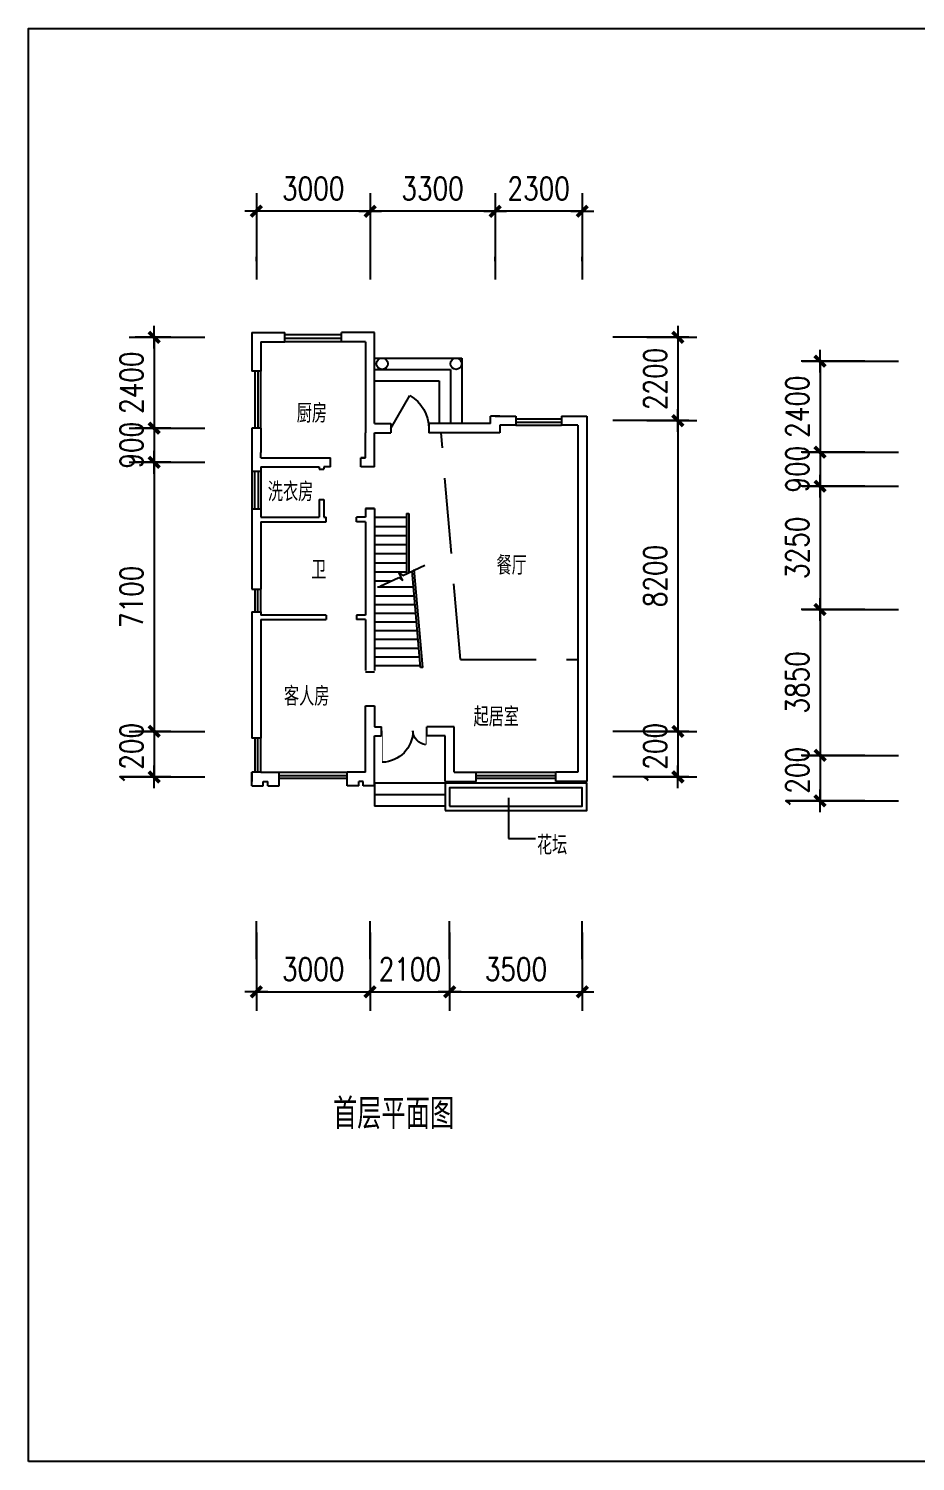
# Model space of a CAD drawing. Extents: x -144404 to 147451, y -180554 to 49126.
# Drawn here: x -13069 to 10326, y -136252 to -98452 of the extents above; entities that cross this region are included whole.
import ezdxf

# ---------------------------------------------------------------- set-up
doc = ezdxf.new("R2010")
doc.units = 0
doc.header["$LTSCALE"] = 2000
doc.header["$MEASUREMENT"] = 0
doc.linetypes.add('DASH', pattern=[0.35, 0.25, -0.1])
doc.layers.get('0').update_dxf_attribs({"color": 3, "linetype": 'CONTINUOUS'})
doc.layers.get('DEFPOINTS').update_dxf_attribs({"linetype": 'CONTINUOUS'})
for name, color, linetype in [('01_FUR', 9, 'CONTINUOUS'), ('AXIS', 3, 'CONTINUOUS'), ('JIAJU', 6, 'CONTINUOUS'), ('PUB_DIM', 3, 'CONTINUOUS'), ('PUB_TITLE', 4, 'CONTINUOUS'), ('S_SURFACE', 6, 'CONTINUOUS'), ('STAIR', 6, 'CONTINUOUS'), ('WALL', 255, 'CONTINUOUS'), ('WINDOW', 4, 'CONTINUOUS')]:
    doc.layers.add(name, color=color, linetype=linetype)
doc.styles.add('-宋体', font='simplex.shx', dxfattribs={"width": 0.8, "bigfont": 'hztxt.shx'})
doc.styles.add('DIM_FONT', font='SIMPLEX.shx', dxfattribs={"width": 0.8})
doc.dimstyles.new('AXIS200', dxfattribs={"dimscale": 2, "dimtxt": 300, "dimasz": 1, "dimexe": 250, "dimexo": 300, "dimgap": 150, "dimtad": 1, "dimdec": 0, "dimzin": 0, "dimtxsty": 'DIM_FONT', "dimblk": '_DIMX', "dimcen": 0.09, "dimse1": 1, "dimse2": 1, "dimclrt": 7, "dimazin": 3, "dimtfac": 1, "dimtdec": 0, "dimtix": 1, "dimtmove": 0, "dimatfit": 3, "dimtolj": 1, "dimtzin": 0})
doc.dimstyles.new('DIMA200', dxfattribs={"dimscale": 2, "dimtxt": 300, "dimasz": 1, "dimexe": 250, "dimexo": 300, "dimgap": 150, "dimtad": 1, "dimdec": 0, "dimzin": 0, "dimtxsty": 'DIM_FONT', "dimblk": '_DIMX', "dimcen": 0.09, "dimse1": 1, "dimclrt": 7, "dimazin": 3, "dimtfac": 1, "dimtdec": 0, "dimtix": 1, "dimtmove": 0, "dimatfit": 3, "dimtolj": 1, "dimtzin": 0})
doc.dimstyles.new('DIMB200', dxfattribs={"dimscale": 2, "dimtxt": 300, "dimasz": 1, "dimexe": 250, "dimexo": 300, "dimgap": 150, "dimtad": 1, "dimdec": 0, "dimzin": 0, "dimtxsty": 'DIM_FONT', "dimblk": '_DIMX', "dimcen": 0.09, "dimse2": 1, "dimclrt": 7, "dimazin": 3, "dimtfac": 1, "dimtdec": 0, "dimtix": 1, "dimtmove": 0, "dimatfit": 3, "dimtolj": 1, "dimtzin": 0})
doc.dimstyles.new('DIMN200', dxfattribs={"dimscale": 2, "dimtxt": 300, "dimasz": 1, "dimexe": 250, "dimexo": 300, "dimgap": 150, "dimtad": 1, "dimdec": 0, "dimzin": 0, "dimtxsty": 'DIM_FONT', "dimblk": '_DIMX', "dimcen": 0.09, "dimclrt": 7, "dimazin": 3, "dimtfac": 1, "dimtdec": 0, "dimtix": 1, "dimtmove": 0, "dimatfit": 3, "dimtolj": 1, "dimtzin": 0})

# ---------------------------------------------------------------- blocks, each defined once
blk = doc.blocks.new('_DIMX')
blk.add_line((-150, 0), (150, 0))
at = {"const_width": 50}
blk.add_lwpolyline([(-70, -70), (70, 70)], dxfattribs=at)
blk = doc.blocks.new('*D40')
at = {"color": 0, "linetype": 'BYBLOCK'}
for p, q in [((-61925, -40316), (-62868, -40316)), ((-62368, -40318), (-62368, -47414)), ((-61925, -47416), (-62868, -47416))]:
    blk.add_line(p, q, dxfattribs=at)
at = {"layer": 'DEFPOINTS', "color": 0, "linetype": 'BYBLOCK'}
for p in [(-61325, -40316), (-62368, -47416), (-61325, -47416)]:
    blk.add_point(p, dxfattribs=at)
at = {"color": 0, "linetype": 'BYBLOCK', "xscale": 2, "yscale": 2, "zscale": 2}
for p, rotation in [((-62368, -40316), 90), ((-62368, -47416), 270)]:
    blk.add_blockref('_DIMX', p, dxfattribs=dict(at, rotation=rotation))
at = {"color": 7, "linetype": 'BYBLOCK', "insert": (-62968, -43866), "char_height": 600, "attachment_point": 5, "rotation": 90, "style": 'DIM_FONT'}
blk.add_mtext('\\A1;7100', dxfattribs=at)
blk = doc.blocks.new('*D26')
at = {"color": 0, "linetype": 'BYBLOCK'}
for p, q in [((-59672, -51991), (-59672, -54054)), ((-56672, -51984), (-56672, -54054)), ((-59670, -53554), (-56674, -53554))]:
    blk.add_line(p, q, dxfattribs=at)
at = {"layer": 'DEFPOINTS', "color": 0, "linetype": 'BYBLOCK'}
for p in [(-59672, -51391), (-56672, -51384), (-56672, -53554)]:
    blk.add_point(p, dxfattribs=at)
at = {"color": 0, "linetype": 'BYBLOCK', "xscale": 2, "yscale": 2, "zscale": 2, "rotation": 180}
blk.add_blockref('_DIMX', (-59672, -53554), dxfattribs=at)
at = {"color": 0, "linetype": 'BYBLOCK', "xscale": 2, "yscale": 2, "zscale": 2}
blk.add_blockref('_DIMX', (-56672, -53554), dxfattribs=at)
at = {"color": 7, "linetype": 'BYBLOCK', "insert": (-58172, -52954), "char_height": 600, "attachment_point": 5, "style": 'DIM_FONT'}
blk.add_mtext('\\A1;3000', dxfattribs=at)
blk = doc.blocks.new('*D25')
at = {"color": 0, "linetype": 'BYBLOCK'}
for p, q in [((-54572, -51984), (-54572, -54054)), ((-51072, -51984), (-51072, -54054)), ((-54570, -53554), (-51074, -53554))]:
    blk.add_line(p, q, dxfattribs=at)
at = {"layer": 'DEFPOINTS', "color": 0, "linetype": 'BYBLOCK'}
for p in [(-54572, -51384), (-51072, -51384), (-51072, -53554)]:
    blk.add_point(p, dxfattribs=at)
at = {"color": 0, "linetype": 'BYBLOCK', "xscale": 2, "yscale": 2, "zscale": 2, "rotation": 180}
blk.add_blockref('_DIMX', (-54572, -53554), dxfattribs=at)
at = {"color": 0, "linetype": 'BYBLOCK', "xscale": 2, "yscale": 2, "zscale": 2}
blk.add_blockref('_DIMX', (-51072, -53554), dxfattribs=at)
at = {"color": 7, "linetype": 'BYBLOCK', "insert": (-52822, -52954), "char_height": 600, "attachment_point": 5, "style": 'DIM_FONT'}
blk.add_mtext('\\A1;3500', dxfattribs=at)
blk = doc.blocks.new('*D24')
at = {"color": 0, "linetype": 'BYBLOCK'}
for p, q in [((-56672, -51984), (-56672, -54054)), ((-54572, -51984), (-54572, -54054)), ((-56674, -53554), (-56676, -53554)), ((-56672, -53554), (-54572, -53554)), ((-54570, -53554), (-54568, -53554))]:
    blk.add_line(p, q, dxfattribs=at)
at = {"layer": 'DEFPOINTS', "color": 0, "linetype": 'BYBLOCK'}
for p in [(-56672, -51384), (-54572, -51384), (-54572, -53554)]:
    blk.add_point(p, dxfattribs=at)
at = {"color": 0, "linetype": 'BYBLOCK', "xscale": 2, "yscale": 2, "zscale": 2}
blk.add_blockref('_DIMX', (-56672, -53554), dxfattribs=at)
at = {"color": 0, "linetype": 'BYBLOCK', "xscale": 2, "yscale": 2, "zscale": 2, "rotation": 180}
blk.add_blockref('_DIMX', (-54572, -53554), dxfattribs=at)
at = {"color": 7, "linetype": 'BYBLOCK', "insert": (-55622, -52954), "char_height": 600, "attachment_point": 5, "style": 'DIM_FONT'}
blk.add_mtext('\\A1;2100', dxfattribs=at)
blk = doc.blocks.new('M_B15SGY')
at = {"linetype": 'CONTINUOUS'}
for p, q in [((-0.5, 0.5), (0.5, 0.5)), ((0.5, 0.167), (-0.5, 0.167)), ((0.5, -0.167), (-0.5, -0.167))]:
    blk.add_line(p, q, dxfattribs=at)
blk = doc.blocks.new('*D28')
at = {"color": 0, "linetype": 'BYBLOCK'}
for p, q in [((-61925, -47416), (-62868, -47416)), ((-62368, -47414), (-62368, -47412)), ((-62368, -47416), (-62368, -48616)), ((-61925, -48616), (-62868, -48616)), ((-62368, -48618), (-62368, -48620))]:
    blk.add_line(p, q, dxfattribs=at)
at = {"layer": 'DEFPOINTS', "color": 0, "linetype": 'BYBLOCK'}
for p in [(-61325, -47416), (-62368, -48616), (-61325, -48616)]:
    blk.add_point(p, dxfattribs=at)
at = {"color": 0, "linetype": 'BYBLOCK', "xscale": 2, "yscale": 2, "zscale": 2}
for p, rotation in [((-62368, -47416), 270), ((-62368, -48616), 90)]:
    blk.add_blockref('_DIMX', p, dxfattribs=dict(at, rotation=rotation))
at = {"color": 7, "linetype": 'BYBLOCK', "insert": (-62968, -48016), "char_height": 600, "attachment_point": 5, "rotation": 90, "style": 'DIM_FONT'}
blk.add_mtext('\\A1;1200', dxfattribs=at)
blk = doc.blocks.new('M_A17ORW')
at = {"const_width": 0.02}
for points in [[(-0.481, -0.001), (-0.481, -0.308)], [(0.481, 0.001), (0.481, -0.691)]]:
    blk.add_lwpolyline(points, dxfattribs=at)
for centre, radius, start, end in [((-0.501, -0.003), 0.307, 274.2492, 0.2101), ((0.505, 0.002), 0.699, 180.2762, 268.0603)]:
    blk.add_arc(centre, radius, start, end)
blk = doc.blocks.new('M_A1SFU')
blk.add_line((-0.5, 0), (0, -0.866))
blk.add_arc((-0.5, 0), 1, 300, 0)
blk = doc.blocks.new('*D27')
at = {"color": 0, "linetype": 'BYBLOCK'}
for p, q in [((-61925, -37016), (-62868, -37016)), ((-62368, -37018), (-62368, -39413)), ((-61925, -39415), (-62868, -39415))]:
    blk.add_line(p, q, dxfattribs=at)
at = {"layer": 'DEFPOINTS', "color": 0, "linetype": 'BYBLOCK'}
for p in [(-61325, -37016), (-62368, -39415), (-61325, -39415)]:
    blk.add_point(p, dxfattribs=at)
at = {"color": 0, "linetype": 'BYBLOCK', "xscale": 2, "yscale": 2, "zscale": 2}
for p, rotation in [((-62368, -37016), 90), ((-62368, -39415), 270)]:
    blk.add_blockref('_DIMX', p, dxfattribs=dict(at, rotation=rotation))
at = {"color": 7, "linetype": 'BYBLOCK', "insert": (-62968, -38216), "char_height": 600, "attachment_point": 5, "rotation": 90, "style": 'DIM_FONT'}
blk.add_mtext('\\A1;2400', dxfattribs=at)
blk = doc.blocks.new('*D29')
at = {"color": 0, "linetype": 'BYBLOCK'}
for p, q in [((-61925, -39416), (-62868, -39416)), ((-62368, -39414), (-62368, -39412)), ((-62368, -39416), (-62368, -40316)), ((-61925, -40316), (-62868, -40316)), ((-62368, -40318), (-62368, -40320))]:
    blk.add_line(p, q, dxfattribs=at)
at = {"layer": 'DEFPOINTS', "color": 0, "linetype": 'BYBLOCK'}
for p in [(-61325, -39416), (-62368, -40316), (-61325, -40316)]:
    blk.add_point(p, dxfattribs=at)
at = {"color": 0, "linetype": 'BYBLOCK', "xscale": 2, "yscale": 2, "zscale": 2}
for p, rotation in [((-62368, -39416), 270), ((-62368, -40316), 90)]:
    blk.add_blockref('_DIMX', p, dxfattribs=dict(at, rotation=rotation))
at = {"color": 7, "linetype": 'BYBLOCK', "insert": (-62968, -39866), "char_height": 600, "attachment_point": 5, "rotation": 90, "style": 'DIM_FONT'}
blk.add_mtext('\\A1;900', dxfattribs=at)
blk = doc.blocks.new('_GCBLK')
at = {"linetype": 'DASH'}
for p, q in [((-0.5, -0.5), (-0.5, 0.5)), ((0.5, -0.5), (0.5, 0.5)), ((-0.5, 0.2), (0.5, 0.2)), ((-0.5, -0.2), (0.5, -0.2))]:
    blk.add_line(p, q, dxfattribs=at)
blk = doc.blocks.new('*D51')
at = {"color": 0, "linetype": 'BYBLOCK'}
for p, q in [((-49370, -39215), (-48050, -39215)), ((-48550, -39217), (-48550, -47414)), ((-49370, -47416), (-48050, -47416))]:
    blk.add_line(p, q, dxfattribs=at)
at = {"layer": 'DEFPOINTS', "color": 0, "linetype": 'BYBLOCK'}
for p in [(-49970, -39215), (-49970, -47416), (-48550, -47416)]:
    blk.add_point(p, dxfattribs=at)
at = {"color": 0, "linetype": 'BYBLOCK', "xscale": 2, "yscale": 2, "zscale": 2}
for p, rotation in [((-48550, -39215), 90), ((-48550, -47416), 270)]:
    blk.add_blockref('_DIMX', p, dxfattribs=dict(at, rotation=rotation))
at = {"color": 7, "linetype": 'BYBLOCK', "insert": (-49150, -43316), "char_height": 600, "attachment_point": 5, "rotation": 90, "style": 'DIM_FONT'}
blk.add_mtext('\\A1;8200', dxfattribs=at)
blk = doc.blocks.new('*D59')
at = {"color": 0, "linetype": 'BYBLOCK'}
for p, q in [((-36613, -43566), (-38293, -43566)), ((-37793, -43568), (-37793, -47414)), ((-36613, -47416), (-38293, -47416))]:
    blk.add_line(p, q, dxfattribs=at)
at = {"layer": 'DEFPOINTS', "color": 0, "linetype": 'BYBLOCK'}
for p in [(-36013, -43566), (-37793, -47416), (-36013, -47416)]:
    blk.add_point(p, dxfattribs=at)
at = {"color": 0, "linetype": 'BYBLOCK', "xscale": 2, "yscale": 2, "zscale": 2}
for p, rotation in [((-37793, -43566), 90), ((-37793, -47416), 270)]:
    blk.add_blockref('_DIMX', p, dxfattribs=dict(at, rotation=rotation))
at = {"color": 7, "linetype": 'BYBLOCK', "insert": (-38393, -45491), "char_height": 600, "attachment_point": 5, "rotation": 90, "style": 'DIM_FONT'}
blk.add_mtext('\\A1;3850', dxfattribs=at)
blk = doc.blocks.new('*D52')
at = {"color": 0, "linetype": 'BYBLOCK'}
for p, q in [((-49370, -47416), (-48050, -47416)), ((-48550, -47414), (-48550, -47412)), ((-48550, -47416), (-48550, -48616)), ((-49370, -48616), (-48050, -48616)), ((-48550, -48618), (-48550, -48620))]:
    blk.add_line(p, q, dxfattribs=at)
at = {"layer": 'DEFPOINTS', "color": 0, "linetype": 'BYBLOCK'}
for p in [(-49970, -47416), (-49970, -48616), (-48550, -48616)]:
    blk.add_point(p, dxfattribs=at)
at = {"color": 0, "linetype": 'BYBLOCK', "xscale": 2, "yscale": 2, "zscale": 2}
for p, rotation in [((-48550, -47416), 270), ((-48550, -48616), 90)]:
    blk.add_blockref('_DIMX', p, dxfattribs=dict(at, rotation=rotation))
at = {"color": 7, "linetype": 'BYBLOCK', "insert": (-49150, -48016), "char_height": 600, "attachment_point": 5, "rotation": 90, "style": 'DIM_FONT'}
blk.add_mtext('\\A1;1200', dxfattribs=at)
blk = doc.blocks.new('*D34')
at = {"color": 0, "linetype": 'BYBLOCK'}
for p, q in [((-36613, -47416), (-38293, -47416)), ((-37793, -47414), (-37793, -47412)), ((-37793, -47416), (-37793, -48616)), ((-36613, -48616), (-38293, -48616)), ((-37793, -48618), (-37793, -48620))]:
    blk.add_line(p, q, dxfattribs=at)
at = {"layer": 'DEFPOINTS', "color": 0, "linetype": 'BYBLOCK'}
for p in [(-36013, -47416), (-37793, -48616), (-36013, -48616)]:
    blk.add_point(p, dxfattribs=at)
at = {"color": 0, "linetype": 'BYBLOCK', "xscale": 2, "yscale": 2, "zscale": 2}
for p, rotation in [((-37793, -47416), 270), ((-37793, -48616), 90)]:
    blk.add_blockref('_DIMX', p, dxfattribs=dict(at, rotation=rotation))
at = {"color": 7, "linetype": 'BYBLOCK', "insert": (-38393, -48016), "char_height": 600, "attachment_point": 5, "rotation": 90, "style": 'DIM_FONT'}
blk.add_mtext('\\A1;1200', dxfattribs=at)
blk = doc.blocks.new('*D37')
at = {"color": 0, "linetype": 'BYBLOCK'}
for p, q in [((-36613, -37016), (-38293, -37016)), ((-37793, -37018), (-37793, -39413)), ((-36613, -39415), (-38293, -39415))]:
    blk.add_line(p, q, dxfattribs=at)
at = {"layer": 'DEFPOINTS', "color": 0, "linetype": 'BYBLOCK'}
for p in [(-36013, -37016), (-37793, -39415), (-36013, -39415)]:
    blk.add_point(p, dxfattribs=at)
at = {"color": 0, "linetype": 'BYBLOCK', "xscale": 2, "yscale": 2, "zscale": 2}
for p, rotation in [((-37793, -37016), 90), ((-37793, -39415), 270)]:
    blk.add_blockref('_DIMX', p, dxfattribs=dict(at, rotation=rotation))
at = {"color": 7, "linetype": 'BYBLOCK', "insert": (-38393, -38216), "char_height": 600, "attachment_point": 5, "rotation": 90, "style": 'DIM_FONT'}
blk.add_mtext('\\A1;2400', dxfattribs=at)
blk = doc.blocks.new('*D50')
at = {"color": 0, "linetype": 'BYBLOCK'}
for p, q in [((-49370, -37016), (-48050, -37016)), ((-48550, -37014), (-48550, -37012)), ((-48550, -37016), (-48550, -39215)), ((-49370, -39215), (-48050, -39215)), ((-48550, -39217), (-48550, -39219))]:
    blk.add_line(p, q, dxfattribs=at)
at = {"layer": 'DEFPOINTS', "color": 0, "linetype": 'BYBLOCK'}
for p in [(-49970, -37016), (-49970, -39215), (-48550, -39215)]:
    blk.add_point(p, dxfattribs=at)
at = {"color": 0, "linetype": 'BYBLOCK', "xscale": 2, "yscale": 2, "zscale": 2}
for p, rotation in [((-48550, -37016), 270), ((-48550, -39215), 90)]:
    blk.add_blockref('_DIMX', p, dxfattribs=dict(at, rotation=rotation))
at = {"color": 7, "linetype": 'BYBLOCK', "insert": (-49150, -38116), "char_height": 600, "attachment_point": 5, "rotation": 90, "style": 'DIM_FONT'}
blk.add_mtext('\\A1;2200', dxfattribs=at)
blk = doc.blocks.new('*D33')
at = {"color": 0, "linetype": 'BYBLOCK'}
for p, q in [((-36613, -40316), (-38293, -40316)), ((-37793, -40318), (-37793, -43564)), ((-36613, -43566), (-38293, -43566))]:
    blk.add_line(p, q, dxfattribs=at)
at = {"layer": 'DEFPOINTS', "color": 0, "linetype": 'BYBLOCK'}
for p in [(-36013, -40316), (-37793, -43566), (-36013, -43566)]:
    blk.add_point(p, dxfattribs=at)
at = {"color": 0, "linetype": 'BYBLOCK', "xscale": 2, "yscale": 2, "zscale": 2}
for p, rotation in [((-37793, -40316), 90), ((-37793, -43566), 270)]:
    blk.add_blockref('_DIMX', p, dxfattribs=dict(at, rotation=rotation))
at = {"color": 7, "linetype": 'BYBLOCK', "insert": (-38393, -41941), "char_height": 600, "attachment_point": 5, "rotation": 90, "style": 'DIM_FONT'}
blk.add_mtext('\\A1;3250', dxfattribs=at)
blk = doc.blocks.new('*D38')
at = {"color": 0, "linetype": 'BYBLOCK'}
for p, q in [((-36613, -39416), (-38293, -39416)), ((-37793, -39414), (-37793, -39412)), ((-37793, -39416), (-37793, -40316)), ((-36613, -40316), (-38293, -40316)), ((-37793, -40318), (-37793, -40320))]:
    blk.add_line(p, q, dxfattribs=at)
at = {"layer": 'DEFPOINTS', "color": 0, "linetype": 'BYBLOCK'}
for p in [(-36013, -39416), (-37793, -40316), (-36013, -40316)]:
    blk.add_point(p, dxfattribs=at)
at = {"color": 0, "linetype": 'BYBLOCK', "xscale": 2, "yscale": 2, "zscale": 2}
for p, rotation in [((-37793, -39416), 270), ((-37793, -40316), 90)]:
    blk.add_blockref('_DIMX', p, dxfattribs=dict(at, rotation=rotation))
at = {"color": 7, "linetype": 'BYBLOCK', "insert": (-38393, -39866), "char_height": 600, "attachment_point": 5, "rotation": 90, "style": 'DIM_FONT'}
blk.add_mtext('\\A1;900', dxfattribs=at)
blk = doc.blocks.new('*D306')
at = {"color": 0, "linetype": 'BYBLOCK'}
blk.add_line((346348, -25525), (344052, -25525), dxfattribs=at)
at = {"layer": 'DEFPOINTS', "color": 0, "linetype": 'BYBLOCK'}
for p in [(344050, -25525), (344050, -26525), (346350, -26525)]:
    blk.add_point(p, dxfattribs=at)
at = {"color": 0, "linetype": 'BYBLOCK', "xscale": 2, "yscale": 2, "zscale": 2, "rotation": 180}
blk.add_blockref('_DIMX', (344050, -25525), dxfattribs=at)
at = {"color": 0, "linetype": 'BYBLOCK', "xscale": 2, "yscale": 2, "zscale": 2}
blk.add_blockref('_DIMX', (346350, -25525), dxfattribs=at)
at = {"color": 7, "linetype": 'BYBLOCK', "insert": (345200, -24925), "char_height": 600, "attachment_point": 5, "style": 'DIM_FONT'}
blk.add_mtext('\\A1;2300', dxfattribs=at)
blk = doc.blocks.new('*D307')
at = {"color": 0, "linetype": 'BYBLOCK'}
blk.add_line((344048, -25525), (340752, -25525), dxfattribs=at)
at = {"layer": 'DEFPOINTS', "color": 0, "linetype": 'BYBLOCK'}
for p in [(340750, -25525), (340750, -26525), (344050, -26525)]:
    blk.add_point(p, dxfattribs=at)
at = {"color": 0, "linetype": 'BYBLOCK', "xscale": 2, "yscale": 2, "zscale": 2, "rotation": 180}
blk.add_blockref('_DIMX', (340750, -25525), dxfattribs=at)
at = {"color": 0, "linetype": 'BYBLOCK', "xscale": 2, "yscale": 2, "zscale": 2}
blk.add_blockref('_DIMX', (344050, -25525), dxfattribs=at)
at = {"color": 7, "linetype": 'BYBLOCK', "insert": (342400, -24925), "char_height": 600, "attachment_point": 5, "style": 'DIM_FONT'}
blk.add_mtext('\\A1;3300', dxfattribs=at)
blk = doc.blocks.new('*D308')
at = {"color": 0, "linetype": 'BYBLOCK'}
blk.add_line((340748, -25525), (337752, -25525), dxfattribs=at)
at = {"layer": 'DEFPOINTS', "color": 0, "linetype": 'BYBLOCK'}
for p in [(337750, -25525), (337750, -26525), (340750, -26525)]:
    blk.add_point(p, dxfattribs=at)
at = {"color": 0, "linetype": 'BYBLOCK', "xscale": 2, "yscale": 2, "zscale": 2, "rotation": 180}
blk.add_blockref('_DIMX', (337750, -25525), dxfattribs=at)
at = {"color": 0, "linetype": 'BYBLOCK', "xscale": 2, "yscale": 2, "zscale": 2}
blk.add_blockref('_DIMX', (340750, -25525), dxfattribs=at)
at = {"color": 7, "linetype": 'BYBLOCK', "insert": (339250, -24925), "char_height": 600, "attachment_point": 5, "style": 'DIM_FONT'}
blk.add_mtext('\\A1;3000', dxfattribs=at)

msp = doc.modelspace()

# ---------------------------------------------------------------- linework, layer by layer
at = {"layer": '01_FUR', "linetype": 'DASH', "ltscale": 4}
for q in [(-2188.1, -109113.4), (1418.5, -115093.4)]:
    msp.add_line((-1676.9, -115093.4), q, dxfattribs=at)
at = {"layer": '01_FUR'}
for p, q in [((-3941.5, -111343.4), (-3102.4, -111343.4)), ((-3102.4, -111243.4), (-3102.4, -112842.3)), ((-3102.4, -111243.4), (-3042, -111243.4)), ((-3042.4, -111243.4), (-3042.4, -112795.1)), ((-3941.5, -111583.4), (-3102.4, -111583.4)), ((-3941.5, -111823.4), (-3102.4, -111823.4)), ((-3941.5, -112063.4), (-3102.4, -112063.4)), ((-3941.5, -112303.4), (-3102.4, -112303.4)), ((-3941.5, -112543.4), (-3102.4, -112543.4)), ((-3941.5, -112783.4), (-3102.4, -112783.4)), ((-2733.1, -115309.8), (-2952.2, -112767.9)), ((-2672.9, -115309.8), (-2895.6, -112725.7)), ((-3941.5, -113023.4), (-3525.7, -113023.4)), ((-3864.4, -113183.4), (-2916.4, -113183.4)), ((-3941.5, -113413.4), (-2896.6, -113413.4)), ((-3941.5, -113643.4), (-2876.7, -113643.4)), ((-3941.5, -113873.4), (-2856.9, -113873.4)), ((-3941.5, -114103.4), (-2837.1, -114103.4)), ((-3941.5, -114333.4), (-2817.2, -114333.4)), ((-3941.5, -114563.4), (-2797.4, -114563.4)), ((-3941.5, -114793.4), (-2777.6, -114793.4)), ((-3941.5, -115023.4), (-2757.8, -115023.4)), ((-3941.5, -115253.4), (-2737.9, -115253.4)), ((-2672.9, -115309.8), (-2733.1, -115309.8))]:
    msp.add_line(p, q, dxfattribs=at)
at = {"layer": 'AXIS'}
for p, q in [((-10421.4, -106593.3), (-8421.4, -106593.3)), ((4346.8, -106593.3), (2346.8, -106593.3)), ((7339.8, -107225.2), (9885.3, -107225.2)), ((4346.8, -108793.3), (2346.8, -108793.3)), ((-10421.4, -108993.3), (-8421.4, -108993.3)), ((-10421.4, -109893.3), (-8421.4, -109893.3)), ((7339.8, -109625.2), (9885.3, -109625.2)), ((7339.8, -110525.2), (9885.3, -110525.2)), ((7339.8, -113775.3), (9885.3, -113775.3)), ((-10421.4, -116993.4), (-8421.4, -116993.4)), ((4346.8, -116993.4), (2346.8, -116993.4)), ((7339.8, -117625.3), (9885.3, -117625.3)), ((-10421.4, -118193.4), (-8421.4, -118193.4)), ((4346.8, -118193.4), (2346.8, -118193.4)), ((7339.8, -118825.3), (9885.3, -118825.3)), ((-7061.5, -123004), (-7061.5, -121996.1)), ((-4061.5, -123004), (-4061.5, -121996.1)), ((-1961.5, -123004), (-1961.5, -121996.1)), ((1538.5, -123004), (1538.5, -121996.1))]:
    msp.add_line(p, q, dxfattribs=at)
at = {"layer": 'JIAJU'}
for p, q in [((-405.3, -118744.8), (-405.3, -119822.3)), ((-405.3, -119822.3), (301.1, -119822.3))]:
    msp.add_line(p, q, dxfattribs=at)
at = {"layer": 'PUB_DIM'}
for p, q in [((-7061.5, -102793.3), (-7061.5, -105069.6)), ((-4061.5, -102793.3), (-4061.5, -105069.6)), ((-761.5, -102793.3), (-761.5, -105069.6)), ((1538.5, -102793.3), (1538.5, -105069.6)), ((-7061.5, -104585.8), (-7061.5, -104468.7)), ((-761.5, -104585.8), (-761.5, -104468.7)), ((1538.5, -104585.8), (1538.5, -104468.7))]:
    msp.add_line(p, q, dxfattribs=at)
at = {"layer": 'PUB_TITLE'}
msp.add_lwpolyline([(-13069.3, -136252.4), (-13069.3, -98452.4), (40390.7, -98452.4), (40390.7, -136252.4)], close=True, dxfattribs=at)
at = {"layer": 'S_SURFACE'}
msp.add_line((838.3, -118363.4), (-2131.9, -118363.4), dxfattribs=at)
for points in [[(-2081.9, -119083.4), (1658.5, -119083.4), (1658.5, -118363.4), (-2081.9, -118363.4)], [(-1961.9, -118963.4), (1538.5, -118963.4), (1538.5, -118483.4), (-1961.9, -118483.4)]]:
    msp.add_lwpolyline(points, close=True, dxfattribs=at)
at = {"layer": 'STAIR'}
for p, q in [((-3193.3, -112881.8), (-2617.9, -112609.9)), ((-3791.3, -113164.3), (-3301.8, -112933)), ((-3301.8, -112933), (-3196.3, -113015.9)), ((-3196.3, -113015.9), (-3298.8, -112798.9)), ((-3298.8, -112798.9), (-3193.3, -112881.8))]:
    msp.add_line(p, q, dxfattribs=at)
at = {"layer": 'WALL'}
for p, q in [((-7181.5, -106473.4), (-7181.5, -107493.4)), ((-7181.5, -106473.4), (-6311.5, -106473.4)), ((-6311.5, -106713.4), (-6311.5, -106473.4)), ((-4811.5, -106713.4), (-4811.5, -106473.4)), ((-3941.5, -106473.4), (-4811.5, -106473.4)), ((-3941.5, -108873.4), (-3941.5, -106473.4)), ((-6941.5, -106713.4), (-6941.5, -107493.4)), ((-6941.5, -106713.4), (-6311.5, -106713.4)), ((-4181.5, -106713.4), (-4811.5, -106713.4)), ((-4181.5, -106713.4), (-4181.5, -109113.4)), ((-6941.5, -107493.4), (-7181.5, -107493.4)), ((-641.5, -108673.4), (-881.5, -108673.4)), ((-881.5, -108873.4), (-881.5, -108673.4)), ((-641.5, -108673.4), (-881.5, -108673.4)), ((-761.5, -108673.4), (-211.5, -108673.4)), ((-211.5, -108673.4), (-211.5, -108913.4)), ((988.5, -108673.4), (1658, -108673.4)), ((988.5, -108673.4), (988.5, -108913.4)), ((1658.5, -108673.9), (1658.5, -118312.9)), ((-7181.5, -108993.4), (-7181.5, -113243.3)), ((-6941.5, -108993.4), (-7181.5, -108993.4)), ((-6941.5, -108993.4), (-6941.5, -109637.2)), ((-4181.5, -109773.4), (-4181.5, -109113.4)), ((-3941.5, -108873.4), (-3511.5, -108873.4)), ((-3941.5, -109113.4), (-3511.5, -109113.4)), ((-3941.5, -110013.4), (-3941.5, -109113.4)), ((-3511.5, -108873.4), (-3511.5, -109113.4)), ((-881.5, -108873.4), (-2511.5, -108873.4)), ((-2511.5, -108873.4), (-2511.5, -109113.4)), ((-641.5, -109113.4), (-2511.5, -109113.4)), ((-211.5, -108913.4), (-641.5, -108913.4)), ((-641.5, -108913.4), (-641.5, -109113.4)), ((1418.5, -108913.4), (988.5, -108913.4)), ((1418.5, -108913.4), (1418.5, -118073.4)), ((-6941.5, -109773.4), (-6941.5, -109637.2)), ((-6941.5, -109773.4), (-5101.5, -109773.4)), ((-5101.5, -110013.4), (-5101.5, -109773.4)), ((-4301.5, -110013.4), (-4301.5, -109773.4)), ((-4181.5, -109773.4), (-4301.5, -109773.4)), ((-6941.5, -110013.4), (-6941.5, -111343.3)), ((-6941.5, -110013.4), (-5401.5, -110013.4)), ((-5401.5, -110013.4), (-5401.5, -110073.4)), ((-5401.5, -110073.4), (-5281.5, -110073.4)), ((-5101.5, -110013.4), (-5281.5, -110013.4)), ((-5281.5, -110013.4), (-5281.5, -110073.4)), ((-3941.5, -110013.4), (-4301.5, -110013.4)), ((-5401.5, -110873.4), (-5401.5, -111343.3)), ((-5401.5, -110873.4), (-5281.5, -110873.4)), ((-5281.5, -110873.4), (-5281.5, -111343.3)), ((-4181.5, -111113.4), (-4181.5, -111343.3)), ((-4181.5, -111113.4), (-3941.5, -111113.4)), ((-3941.5, -111113.4), (-4181.5, -111113.4)), ((-3941.5, -111113.4), (-3941.5, -115383.4)), ((-6941.5, -111343.3), (-5401.5, -111343.3)), ((-6941.5, -111463.3), (-5221.5, -111463.3)), ((-6941.5, -111463.3), (-6941.5, -113243.3)), ((-5281.5, -111343.3), (-5221.5, -111343.3)), ((-5221.5, -111463.3), (-5221.5, -111343.3)), ((-4421.5, -111463.3), (-4421.5, -111343.3)), ((-4181.5, -111343.3), (-4421.5, -111343.3)), ((-4181.5, -111463.3), (-4421.5, -111463.3)), ((-4181.5, -111463.3), (-4181.5, -113210.3)), ((-4181.5, -112804.6), (-4181.5, -113923.4)), ((-7181.5, -113243.3), (-6941.5, -113243.3)), ((-7181.5, -113843.3), (-7181.5, -113993.4)), ((-7181.5, -113843.3), (-6941.5, -113843.3)), ((-7181.5, -113993.4), (-7181.5, -117173.4)), ((-6941.5, -113843.3), (-6941.5, -113923.4)), ((-5221.5, -113923.4), (-6941.5, -113923.4)), ((-6941.5, -114043.4), (-6941.5, -115643.4)), ((-6941.5, -114043.4), (-6941.5, -114143.4)), ((-6941.5, -114043.4), (-5221.5, -114043.4)), ((-5221.5, -113923.4), (-5221.5, -114043.4)), ((-4421.5, -113923.4), (-4421.5, -114043.4)), ((-4181.5, -113923.4), (-4421.5, -113923.4)), ((-4181.5, -114043.4), (-4421.5, -114043.4)), ((-4181.5, -114043.4), (-4181.5, -114692.1)), ((-6941.5, -114843.4), (-6941.5, -117173.4)), ((-4181.5, -114643.4), (-4181.5, -115383.4)), ((-4181.5, -115423.4), (-3941.5, -115423.4)), ((-4181.5, -118073.4), (-4181.5, -116323.4)), ((-4181.5, -116323.4), (-3941.5, -116323.4)), ((-3941.5, -116323.4), (-3941.5, -116873.4)), ((-6941.5, -117173.4), (-7181.5, -117173.4)), ((-3941.5, -116873.4), (-3761.3, -116873.4)), ((-3941.5, -118433.4), (-3941.5, -117113.4)), ((-3941.5, -117113.4), (-3761.3, -117113.4)), ((-3761.3, -117113.4), (-3761.3, -116873.4)), ((-2561.3, -117113.4), (-2561.3, -116873.4)), ((-1841.9, -116873.4), (-2561.3, -116873.4)), ((-2081.9, -117113.4), (-2561.3, -117113.4)), ((-2081.9, -118313.4), (-2081.9, -117113.4)), ((-1841.9, -118073.4), (-1841.9, -116873.4)), ((-7181.5, -118073.4), (-7181.5, -118313.4)), ((-6941.5, -118073.4), (-7181.5, -118073.4)), ((-7181.5, -118433.4), (-7181.5, -118073.4)), ((-6941.5, -118073.4), (-6461.2, -118073.4)), ((-6881.5, -118433.4), (-6881.5, -118313.4)), ((-6881.5, -118313.4), (-6761.5, -118313.4)), ((-6761.5, -118433.4), (-6761.5, -118313.4)), ((-6461.2, -118433.4), (-6461.2, -118073.4)), ((-4661.2, -118433.4), (-4661.2, -118073.4)), ((-4181.5, -118073.4), (-4661.2, -118073.4)), ((-4360.8, -118433.4), (-4360.8, -118313.4)), ((-4240.8, -118313.4), (-4360.8, -118313.4)), ((-4240.8, -118433.4), (-4240.8, -118313.4)), ((-2081.9, -118313.4), (-1261.7, -118313.4)), ((-1841.9, -118073.4), (-1261.7, -118073.4)), ((-1261.7, -118313.4), (-1261.7, -118073.4)), ((838.3, -118313.4), (838.3, -118073.4)), ((1418.5, -118073.4), (838.3, -118073.4)), ((1658, -118313.4), (838.3, -118313.4)), ((1658, -118313.4), (1658.5, -118312.9)), ((-7181.5, -118433.4), (-6881.5, -118433.4)), ((-6761.5, -118433.4), (-6461.2, -118433.4)), ((-4360.8, -118433.4), (-4661.2, -118433.4)), ((-3941.5, -118433.4), (-4240.8, -118433.4))]:
    msp.add_line(p, q, dxfattribs=at)
for centre in [(-3741.5, -107293.4), (-1791.7, -107293.4)]:
    msp.add_circle(centre, 150, dxfattribs=at)
at = {"layer": 'WINDOW'}
for p, q in [((-4811.5, -106533.4), (-6311.5, -106533.4)), ((-4811.5, -106623.4), (-6311.5, -106623.4)), ((-4811.5, -106713.4), (-6311.5, -106713.4)), ((-3941.5, -107143.4), (-1641.7, -107143.4)), ((-1641.7, -107143.4), (-1641.7, -108873.4)), ((-3941.5, -107443.4), (-1941.7, -107443.4)), ((-1941.7, -107443.4), (-1941.7, -108873.4)), ((-3941.5, -107743.4), (-2241.7, -107743.4)), ((-2241.7, -107743.4), (-2241.7, -108873.4)), ((-4301.5, -110013.4), (-4301.5, -109773.4)), ((-4301.5, -109773.4), (-4181.5, -109773.4)), ((-4181.5, -110013.4), (-4301.5, -110013.4)), ((-3941.5, -118363.4), (-3941.5, -118963.4)), ((-2081.9, -118363.4), (-3941.5, -118363.4)), ((-2081.9, -118663.4), (-3941.5, -118663.4)), ((-2081.9, -118963.4), (-3941.5, -118963.4))]:
    msp.add_line(p, q, dxfattribs=at)

# ---------------------------------------------------------------- block references
for name, p, xscale, yscale, zscale, rotation in [('M_B15SGY', (-7061.5, -108243.4), -1500, 240.0000000000145, 1500, 270), ('_GCBLK', (-7061.5, -110633.3), -1000, 239.9999999999854, 1000, 90), ('M_B15SGY', (-6981.5, -113543.3), -600, 240, 600, 90), ('M_B15SGY', (-6981.5, -117623.4), -900, 240, 900, 90), ('M_A17ORW', (-3161.3, -116973.4), 1200, -1200, 1200, 180), ('M_B15SGY', (-5561.2, -118113.4), 1800, 240, 1800, 180), ('M_B15SGY', (-211.7, -118113.4), 2100, 240.0000000000003, 2100, 180)]:
    msp.add_blockref(name, p, dxfattribs=dict(at, xscale=xscale, yscale=yscale, zscale=zscale, rotation=rotation))
for name, p, xscale, yscale, zscale in [('M_A1SFU', (-3011.5, -108998.4), 1000, -1000, 1000), ('M_B15SGY', (388.5, -108873.4), -1200, 240.0000000000036, 1200)]:
    msp.add_blockref(name, p, dxfattribs=dict(at, xscale=xscale, yscale=yscale, zscale=zscale))

# ---------------------------------------------------------------- texts
at = {"layer": 'JIAJU', "style": '-宋体', "width": 0.8}
for s, height, p in [('厨房', 500, (-5996.3, -108850)), ('洗衣房', 500, (-6759.2, -110922.6)), ('卫', 500, (-5615.5, -112979.9)), ('餐厅', 500, (-724.2, -112862.8)), ('客人房', 500, (-6333.3, -116317.8)), ('起居室', 500, (-1331.9, -116859.7)), ('花坛', 500, (341.8, -120243.9)), ('首层平面图  ', 800, (-5040.6, -127480.8))]:
    msp.add_text(s, height=height, dxfattribs=at).set_placement(p)

# ---------------------------------------------------------------- dimensions: what is measured, and where the dimension line sits
at = {"layer": 'AXIS'}
for base, p1, p2, angle, dimstyle, picture, middle, set_off in [((-9757.6, -108993.3), (-8715, -106593.4), (-8715, -108993.3), 90, 'DIMN200', '*D27', (-10357.6, -107793.4), (52610.5, -69577.9)), ((4060.4, -108793.3), (2640.4, -106593.4), (2640.4, -108793.3), 270, 'DIMN200', '*D50', (3460.4, -107693.4), (52610.5, -69577.9)), ((7812, -109625.2), (9591.7, -107225.3), (9591.7, -109625.2), 90, 'DIMN200', '*D37', (7212, -108425.2), (45605, -70209.7)), ((-9757.6, -109893.4), (-8715, -108993.4), (-8715, -109893.4), 90, 'DIMN200', '*D29', (-10357.6, -109443.4), (52610.5, -69577.9)), ((4060.4, -116993.4), (2640.4, -108793.3), (2640.4, -116993.4), 270, 'DIMA200', '*D51', (3460.4, -112893.4), (52610.5, -69577.9)), ((-9757.6, -116993.4), (-8715, -109893.4), (-8715, -116993.4), 90, 'DIMA200', '*D40', (-10357.6, -113443.4), (52610.5, -69577.9)), ((7812, -110525.3), (9591.7, -109625.3), (9591.7, -110525.3), 90, 'DIMN200', '*D38', (7212, -110075.3), (45605, -70209.7)), ((7812, -113775.3), (9591.7, -110525.3), (9591.7, -113775.3), 90, 'AXIS200', '*D33', (7212, -112150.3), (45605, -70209.7)), ((7812, -117625.3), (9591.7, -113775.3), (9591.7, -117625.3), 90, 'DIMA200', '*D59', (7212, -115700.3), (45605, -70209.7)), ((-9757.6, -118193.4), (-8715, -116993.4), (-8715, -118193.4), 90, 'DIMB200', '*D28', (-10357.6, -117593.4), (52610.5, -69577.9)), ((4060.4, -118193.4), (2640.4, -116993.4), (2640.4, -118193.4), 270, 'DIMB200', '*D52', (3460.4, -117593.4), (52610.5, -69577.9)), ((7812, -118825.3), (9591.7, -117625.3), (9591.7, -118825.3), 90, 'DIMB200', '*D34', (7212, -118225.3), (45605, -70209.7))]:
    dim = msp.add_linear_dim(base=base, p1=p1, p2=p2, angle=angle, dimstyle=dimstyle, override={"dimblk1": '_DIMX', "dimblk2": '_DIMX', "dimsah": 1, "dimse1": 0, "dimse2": 0}, dxfattribs=at)
    dim.commit()
    dim.dimension.update_dxf_attribs({"geometry": picture, "text_midpoint": middle, "insert": set_off})
for base, p1, p2, picture, middle in [((-4061.5, -123866.1), (-7061.5, -121702.9), (-4061.5, -121696.1), '*D26', (-5561.5, -123266.1)), ((-1961.5, -123866.1), (-4061.5, -121696.1), (-1961.5, -121696.1), '*D24', (-3011.5, -123266.1)), ((1538.5, -123866.1), (-1961.5, -121696.1), (1538.5, -121696.1), '*D25', (-211.5, -123266.1))]:
    dim = msp.add_linear_dim(base=base, p1=p1, p2=p2, dimstyle='AXIS200', override={"dimblk1": '_DIMX', "dimblk2": '_DIMX', "dimsah": 1, "dimse1": 0, "dimse2": 0}, dxfattribs=at)
    dim.commit()
    dim.dimension.update_dxf_attribs({"geometry": picture, "text_midpoint": middle, "insert": (52610.5, -70312.2)})
at = {"layer": 'PUB_DIM'}
for p1, p2, picture, middle in [((-4061.5, -104271.1), (-7061.5, -104271.1), '*D308', (-5561.5, -102671.1)), ((-761.5, -104271.1), (-4061.5, -104271.1), '*D307', (-2411.5, -102671.1)), ((1538.5, -104271.1), (-761.5, -104271.1), '*D306', (388.5, -102671.1))]:
    dim = msp.add_aligned_dim(p1=p1, p2=p2, distance=-1000, dimstyle='AXIS200', dxfattribs=at)
    dim.commit()
    dim.dimension.update_dxf_attribs({"geometry": picture, "text_midpoint": middle, "insert": (-344811.5, -77746.2)})

doc.saveas('drawing.dxf')
